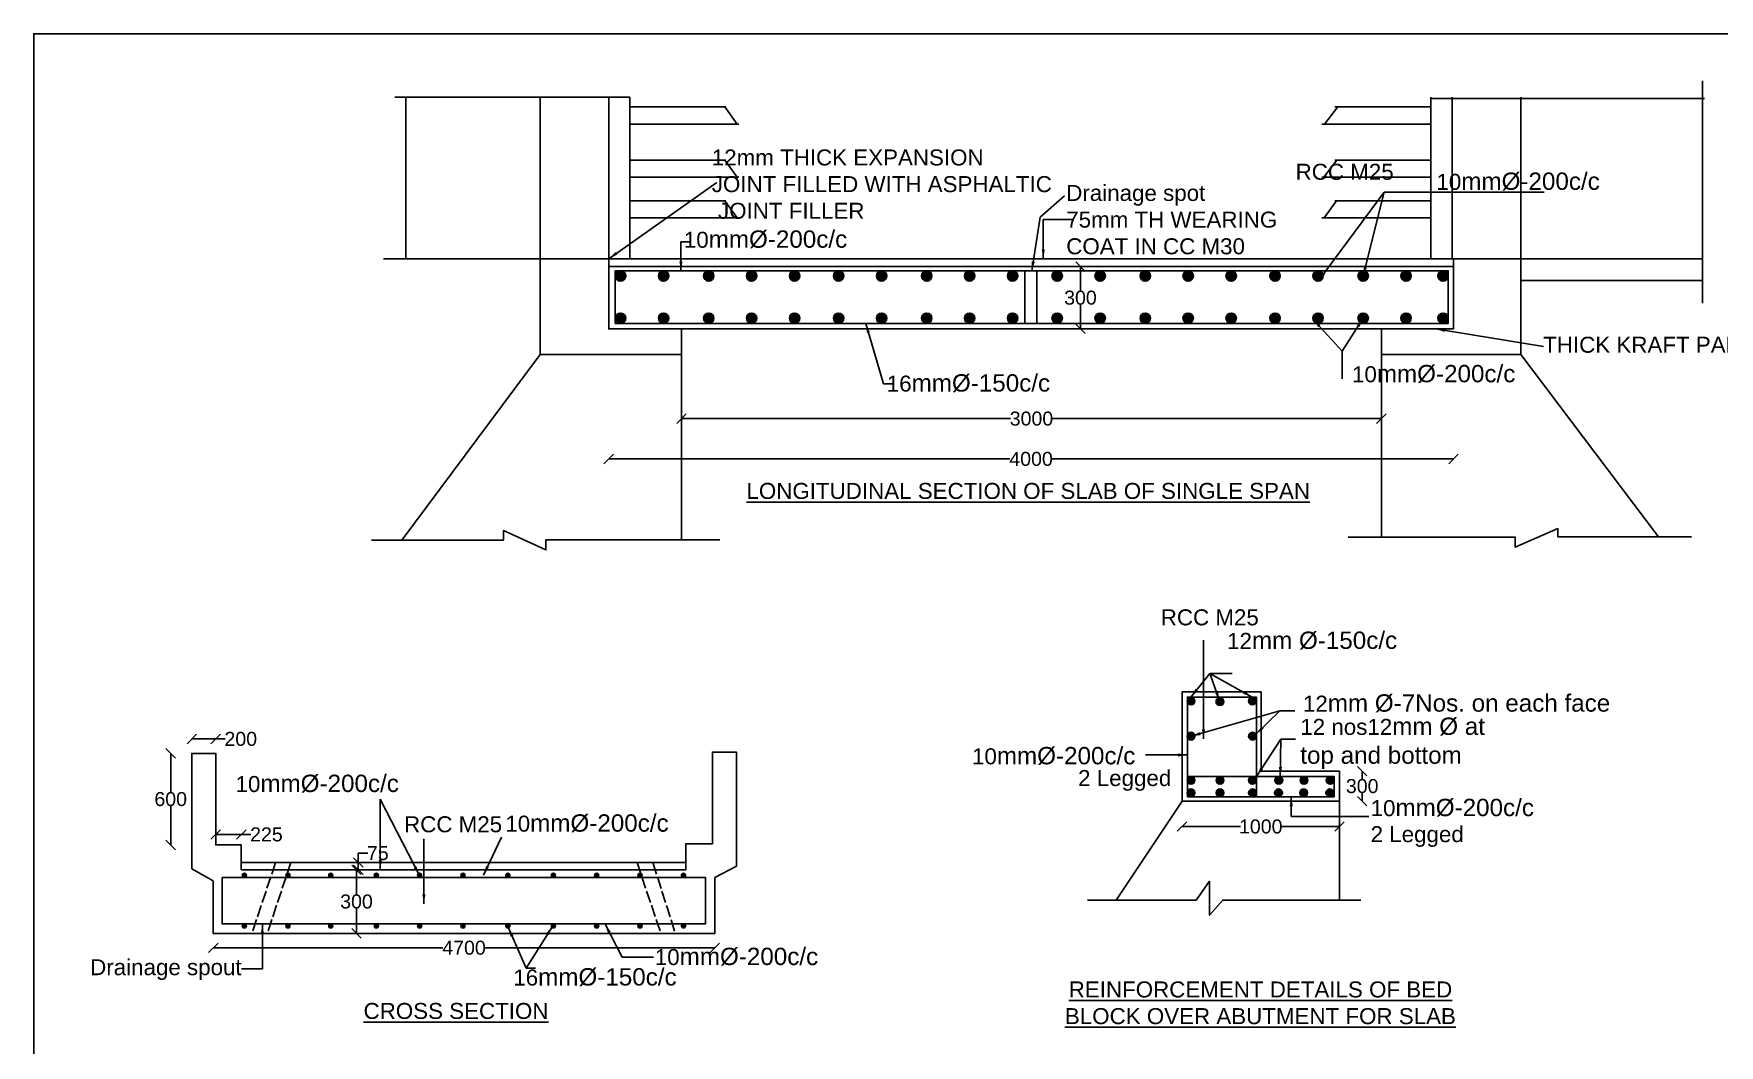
# Model space of a CAD drawing. Header units: millimetres. Extents: x 5124 to 6568637, y 2311 to 91879094.
# Drawn here: x 3844488 to 3861352, y 45944101 to 45954216 of the extents above; entities that cross this region are included whole.
import ezdxf

# ---------------------------------------------------------------- set-up
doc = ezdxf.new("R2010")
doc.units = ezdxf.units.MM
doc.header["$MEASUREMENT"] = 0
doc.linetypes.add('ACAD_ISO02W100', pattern=[15, 12, -3])
for name, color, linetype in [('DIMENSION', 7, 'Continuous'), ('DRAWING', 7, 'Continuous'), ('TEXT', 7, 'Continuous')]:
    doc.layers.add(name, color=color, linetype=linetype)
doc.styles.get("Standard").update_dxf_attribs({"font": 'arial.ttf', "height": 140})
doc.dimstyles.get("Standard").update_dxf_attribs({"dimtxt": 200, "dimasz": 110, "dimexe": 0.18, "dimexo": 0.0625, "dimgap": 0.09, "dimtad": 0, "dimtih": 1, "dimtoh": 1, "dimdec": 0, "dimzin": 0, "dimdsep": 46, "dimtxsty": 'Standard', "dimblk": 'OBLIQUE', "dimcen": 0.09, "dimse1": 1, "dimse2": 1, "dimadec": 0, "dimazin": 0, "dimtfac": 1, "dimtdec": 0, "dimtofl": 0, "dimtmove": 0, "dimatfit": 3, "dimfxl": 1, "dimtolj": 1, "dimtzin": 0, "dimarcsym": 0})

# ---------------------------------------------------------------- blocks, each defined once
blk = doc.blocks.new('_Oblique')
at = {"color": 0, "linetype": 'ByBlock', "lineweight": -2}
blk.add_line((-0.5, -0.5), (0.5, 0.5), dxfattribs=at)
blk = doc.blocks.new('*D99')
at = {"layer": 'Defpoints', "color": 0, "linetype": 'Continuous', "transparency": 16777216}
for p in [(3854960, 45951887), (3854960, 45951887), (3854960, 45951265)]:
    blk.add_point(p, dxfattribs=at)
at = {"layer": 'DIMENSION', "color": 0, "linetype": 'Continuous', "lineweight": -2, "transparency": 16777216}
for p, q in [((3854960, 45951887), (3854960, 45951648)), ((3854960, 45951265), (3854960, 45951505))]:
    blk.add_line(p, q, dxfattribs=at)
at = {"layer": 'DIMENSION', "color": 0, "linetype": 'Continuous', "lineweight": -2, "transparency": 16777216, "xscale": 95, "yscale": 95, "zscale": 95}
for p, rotation in [((3854960, 45951887), 90), ((3854960, 45951265), 270)]:
    blk.add_blockref('_Oblique', p, dxfattribs=dict(at, rotation=rotation))
at = {"layer": 'DIMENSION', "color": 0, "linetype": 'Continuous', "transparency": 16777216, "insert": (3854960, 45951576), "char_height": 140, "attachment_point": 5}
blk.add_mtext('\\A1;300', dxfattribs=at)
blk = doc.blocks.new('*D100')
at = {"layer": 'Defpoints', "color": 0, "linetype": 'Continuous', "transparency": 16777216}
for p in [(3850968, 45950367), (3857971, 45950367), (3857971, 45950367)]:
    blk.add_point(p, dxfattribs=at)
at = {"layer": 'DIMENSION', "color": 0, "linetype": 'Continuous', "lineweight": -2, "transparency": 16777216}
for p, q in [((3850968, 45950367), (3854261, 45950367)), ((3857971, 45950367), (3854679, 45950367))]:
    blk.add_line(p, q, dxfattribs=at)
at = {"layer": 'DIMENSION', "color": 0, "linetype": 'Continuous', "lineweight": -2, "transparency": 16777216, "xscale": 95, "yscale": 95, "zscale": 95, "rotation": 180}
blk.add_blockref('_Oblique', (3850968, 45950367), dxfattribs=at)
at = {"layer": 'DIMENSION', "color": 0, "linetype": 'Continuous', "lineweight": -2, "transparency": 16777216, "xscale": 95, "yscale": 95, "zscale": 95}
blk.add_blockref('_Oblique', (3857971, 45950367), dxfattribs=at)
at = {"layer": 'DIMENSION', "color": 0, "linetype": 'Continuous', "transparency": 16777216, "insert": (3854470, 45950367), "char_height": 140, "attachment_point": 5}
blk.add_mtext('\\A1;3000', dxfattribs=at)
blk = doc.blocks.new('*D101')
at = {"layer": 'Defpoints', "color": 0, "linetype": 'Continuous', "transparency": 16777216}
for p in [(3850240, 45951265), (3858692, 45951265), (3858692, 45949964)]:
    blk.add_point(p, dxfattribs=at)
at = {"layer": 'DIMENSION', "color": 0, "linetype": 'Continuous', "lineweight": -2, "transparency": 16777216}
for p, q in [((3850240, 45949964), (3854254, 45949964)), ((3858692, 45949964), (3854678, 45949964))]:
    blk.add_line(p, q, dxfattribs=at)
at = {"layer": 'DIMENSION', "color": 0, "linetype": 'Continuous', "lineweight": -2, "transparency": 16777216, "xscale": 95, "yscale": 95, "zscale": 95, "rotation": 180}
blk.add_blockref('_Oblique', (3850240, 45949964), dxfattribs=at)
at = {"layer": 'DIMENSION', "color": 0, "linetype": 'Continuous', "lineweight": -2, "transparency": 16777216, "xscale": 95, "yscale": 95, "zscale": 95}
blk.add_blockref('_Oblique', (3858692, 45949964), dxfattribs=at)
at = {"layer": 'DIMENSION', "color": 0, "linetype": 'Continuous', "transparency": 16777216, "insert": (3854466, 45949964), "char_height": 140, "attachment_point": 5}
blk.add_mtext('\\A1;4000', dxfattribs=at)
blk = doc.blocks.new('*D102')
at = {"layer": 'Defpoints', "color": 0, "linetype": 'Continuous', "transparency": 16777216}
for p in [(3857552, 45946842), (3857779, 45946842), (3857552, 45946542)]:
    blk.add_point(p, dxfattribs=at)
at = {"layer": 'DIMENSION', "color": 0, "linetype": 'Continuous', "lineweight": -2, "transparency": 16777216}
for p, q in [((3857779, 45946842), (3857779, 45946763)), ((3857779, 45946542), (3857779, 45946620))]:
    blk.add_line(p, q, dxfattribs=at)
at = {"layer": 'DIMENSION', "color": 0, "linetype": 'Continuous', "lineweight": -2, "transparency": 16777216, "xscale": 95, "yscale": 95, "zscale": 95}
for p, rotation in [((3857779, 45946842), 90), ((3857779, 45946542), 270)]:
    blk.add_blockref('_Oblique', p, dxfattribs=dict(at, rotation=rotation))
at = {"layer": 'DIMENSION', "color": 0, "linetype": 'Continuous', "transparency": 16777216, "insert": (3857779, 45946692), "char_height": 140, "attachment_point": 5}
blk.add_mtext('\\A1;300', dxfattribs=at)
blk = doc.blocks.new('*D103')
at = {"layer": 'Defpoints', "color": 0, "linetype": 'Continuous', "transparency": 16777216}
for p in [(3855976, 45946542), (3857552, 45946542), (3857552, 45946288)]:
    blk.add_point(p, dxfattribs=at)
at = {"layer": 'DIMENSION', "color": 0, "linetype": 'Continuous', "lineweight": -2, "transparency": 16777216}
for p, q in [((3855976, 45946288), (3856562, 45946288)), ((3857552, 45946288), (3856967, 45946288))]:
    blk.add_line(p, q, dxfattribs=at)
at = {"layer": 'DIMENSION', "color": 0, "linetype": 'Continuous', "lineweight": -2, "transparency": 16777216, "xscale": 95, "yscale": 95, "zscale": 95, "rotation": 180}
blk.add_blockref('_Oblique', (3855976, 45946288), dxfattribs=at)
at = {"layer": 'DIMENSION', "color": 0, "linetype": 'Continuous', "lineweight": -2, "transparency": 16777216, "xscale": 95, "yscale": 95, "zscale": 95}
blk.add_blockref('_Oblique', (3857552, 45946288), dxfattribs=at)
at = {"layer": 'DIMENSION', "color": 0, "linetype": 'Continuous', "transparency": 16777216, "insert": (3856764, 45946288), "char_height": 140, "attachment_point": 5}
blk.add_mtext('\\A1;1000', dxfattribs=at)
blk = doc.blocks.new('*D104')
at = {"layer": 'Defpoints', "color": 0, "linetype": 'Continuous', "transparency": 16777216}
for p in [(3846308, 45947164), (3846070, 45947020), (3846308, 45947020)]:
    blk.add_point(p, dxfattribs=at)
at = {"layer": 'DIMENSION', "color": 0, "linetype": 'Continuous', "lineweight": -2, "transparency": 16777216}
for p, q in [((3846070, 45947164), (3846308, 45947164)), ((3846308, 45947164), (3846403, 45947164))]:
    blk.add_line(p, q, dxfattribs=at)
at = {"layer": 'DIMENSION', "color": 0, "linetype": 'Continuous', "lineweight": -2, "transparency": 16777216, "xscale": 95, "yscale": 95, "zscale": 95, "rotation": 180}
blk.add_blockref('_Oblique', (3846070, 45947164), dxfattribs=at)
at = {"layer": 'DIMENSION', "color": 0, "linetype": 'Continuous', "lineweight": -2, "transparency": 16777216, "xscale": 95, "yscale": 95, "zscale": 95}
blk.add_blockref('_Oblique', (3846308, 45947164), dxfattribs=at)
at = {"layer": 'DIMENSION', "color": 0, "linetype": 'Continuous', "transparency": 16777216, "insert": (3846559, 45947164), "char_height": 140, "attachment_point": 5}
blk.add_mtext('\\A1;200', dxfattribs=at)
blk = doc.blocks.new('*D105')
at = {"layer": 'Defpoints', "color": 0, "linetype": 'Continuous', "transparency": 16777216}
for p in [(3846070, 45947020), (3845858, 45946104), (3846308, 45946104)]:
    blk.add_point(p, dxfattribs=at)
at = {"layer": 'DIMENSION', "color": 0, "linetype": 'Continuous', "lineweight": -2, "transparency": 16777216}
for p, q in [((3845858, 45947020), (3845858, 45946633)), ((3845858, 45946104), (3845858, 45946490))]:
    blk.add_line(p, q, dxfattribs=at)
at = {"layer": 'DIMENSION', "color": 0, "linetype": 'Continuous', "lineweight": -2, "transparency": 16777216, "xscale": 95, "yscale": 95, "zscale": 95}
for p, rotation in [((3845858, 45947020), 90), ((3845858, 45946104), 270)]:
    blk.add_blockref('_Oblique', p, dxfattribs=dict(at, rotation=rotation))
at = {"layer": 'DIMENSION', "color": 0, "linetype": 'Continuous', "transparency": 16777216, "insert": (3845858, 45946562), "char_height": 140, "attachment_point": 5}
blk.add_mtext('\\A1;600', dxfattribs=at)
blk = doc.blocks.new('*D106')
at = {"layer": 'Defpoints', "color": 0, "linetype": 'Continuous', "transparency": 16777216}
for p in [(3846564.5, 45946209), (3846308, 45946104), (3846564.5, 45946104)]:
    blk.add_point(p, dxfattribs=at)
at = {"layer": 'DIMENSION', "color": 0, "linetype": 'Continuous', "lineweight": -2, "transparency": 16777216}
for p, q in [((3846308, 45946209), (3846564.5, 45946209)), ((3846564.5, 45946209), (3846659.5, 45946209))]:
    blk.add_line(p, q, dxfattribs=at)
at = {"layer": 'DIMENSION', "color": 0, "linetype": 'Continuous', "lineweight": -2, "transparency": 16777216, "xscale": 95, "yscale": 95, "zscale": 95, "rotation": 180}
blk.add_blockref('_Oblique', (3846308, 45946209), dxfattribs=at)
at = {"layer": 'DIMENSION', "color": 0, "linetype": 'Continuous', "lineweight": -2, "transparency": 16777216, "xscale": 95, "yscale": 95, "zscale": 95}
blk.add_blockref('_Oblique', (3846564.5, 45946209), dxfattribs=at)
at = {"layer": 'DIMENSION', "color": 0, "linetype": 'Continuous', "transparency": 16777216, "insert": (3846815.9679, 45946209), "char_height": 140, "attachment_point": 5}
blk.add_mtext('\\A1;225', dxfattribs=at)
blk = doc.blocks.new('*D107')
at = {"layer": 'Defpoints', "color": 0, "linetype": 'Continuous', "transparency": 16777216}
for p in [(3847735, 45945928), (3847735, 45945928), (3847735, 45945856)]:
    blk.add_point(p, dxfattribs=at)
at = {"layer": 'DIMENSION', "color": 0, "linetype": 'Continuous', "lineweight": -2, "transparency": 16777216}
for p, q in [((3847735, 45945928), (3847735, 45946022)), ((3847735, 45946022), (3847830, 45946022)), ((3847735, 45945856), (3847735, 45945928))]:
    blk.add_line(p, q, dxfattribs=at)
at = {"layer": 'DIMENSION', "color": 0, "linetype": 'Continuous', "lineweight": -2, "transparency": 16777216, "xscale": 95, "yscale": 95, "zscale": 95}
for p, rotation in [((3847735, 45945928), 90), ((3847735, 45945856), 270)]:
    blk.add_blockref('_Oblique', p, dxfattribs=dict(at, rotation=rotation))
at = {"layer": 'DIMENSION', "color": 0, "linetype": 'Continuous', "transparency": 16777216, "insert": (3847930, 45946022), "char_height": 140, "attachment_point": 5}
blk.add_mtext('\\A1;75', dxfattribs=at)
blk = doc.blocks.new('*D108')
at = {"layer": 'Defpoints', "color": 0, "linetype": 'Continuous', "transparency": 16777216}
for p in [(3847603, 45945856), (3847603, 45945220), (3847717, 45945220)]:
    blk.add_point(p, dxfattribs=at)
at = {"layer": 'DIMENSION', "color": 0, "linetype": 'Continuous', "lineweight": -2, "transparency": 16777216}
for p, q in [((3847717, 45945856), (3847717, 45945610)), ((3847717, 45945220), (3847717, 45945466))]:
    blk.add_line(p, q, dxfattribs=at)
at = {"layer": 'DIMENSION', "color": 0, "linetype": 'Continuous', "lineweight": -2, "transparency": 16777216, "xscale": 95, "yscale": 95, "zscale": 95}
for p, rotation in [((3847717, 45945856), 90), ((3847717, 45945220), 270)]:
    blk.add_blockref('_Oblique', p, dxfattribs=dict(at, rotation=rotation))
at = {"layer": 'DIMENSION', "color": 0, "linetype": 'Continuous', "transparency": 16777216, "insert": (3847717, 45945538), "char_height": 140, "attachment_point": 5}
blk.add_mtext('\\A1;300', dxfattribs=at)
blk = doc.blocks.new('*D109')
at = {"layer": 'Defpoints', "color": 0, "linetype": 'Continuous', "transparency": 16777216}
for p in [(3846284, 45945220), (3851302, 45945220), (3851302, 45945076)]:
    blk.add_point(p, dxfattribs=at)
at = {"layer": 'DIMENSION', "color": 0, "linetype": 'Continuous', "lineweight": -2, "transparency": 16777216}
for p, q in [((3846284, 45945076), (3848582, 45945076)), ((3851302, 45945076), (3849005, 45945076))]:
    blk.add_line(p, q, dxfattribs=at)
at = {"layer": 'DIMENSION', "color": 0, "linetype": 'Continuous', "lineweight": -2, "transparency": 16777216, "xscale": 95, "yscale": 95, "zscale": 95, "rotation": 180}
blk.add_blockref('_Oblique', (3846284, 45945076), dxfattribs=at)
at = {"layer": 'DIMENSION', "color": 0, "linetype": 'Continuous', "lineweight": -2, "transparency": 16777216, "xscale": 95, "yscale": 95, "zscale": 95}
blk.add_blockref('_Oblique', (3851302, 45945076), dxfattribs=at)
at = {"layer": 'DIMENSION', "color": 0, "linetype": 'Continuous', "transparency": 16777216, "insert": (3848793, 45945076), "char_height": 140, "attachment_point": 5}
blk.add_mtext('\\A1;4700', dxfattribs=at)

msp = doc.modelspace()

# ---------------------------------------------------------------- hatches: boundary and pattern name
at = {"layer": 'DRAWING', "linetype": 'Continuous'}
for points in [[(3850411.1, 45951793.8, 0.3860065), (3850364.2, 45951845.5), (3850354.1, 45951845.5, 0.3860065), (3850307.2, 45951793.8, 1)], [(3850841.4, 45951793.8, 0.3860065), (3850794.5, 45951845.5), (3850784.4, 45951845.5, 0.3860065), (3850737.5, 45951793.8, 1)], [(3851292.5, 45951793.8, 0.3860065), (3851245.6, 45951845.5), (3851235.5, 45951845.5, 0.3860065), (3851188.6, 45951793.8, 1)], [(3851721.7, 45951793.8, 0.3860065), (3851674.8, 45951845.5), (3851664.7, 45951845.5, 0.3860065), (3851617.7, 45951793.8, 1)], [(3852152.1, 45951793.8, 0.3860065), (3852105.2, 45951845.5), (3852095.1, 45951845.5, 0.3860065), (3852048.2, 45951793.8, 1)], [(3852592.3, 45951793.8, 0.3860065), (3852545.3, 45951845.5), (3852535.3, 45951845.5, 0.3860065), (3852488.3, 45951793.8, 1)], [(3853022.6, 45951793.8, 0.3860065), (3852975.6, 45951845.5), (3852965.5, 45951845.5, 0.3860065), (3852918.6, 45951793.8, 1)], [(3853473.7, 45951793.8, 0.3860065), (3853426.7, 45951845.5), (3853416.6, 45951845.5, 0.3860065), (3853369.7, 45951793.8, 1)], [(3853902.8, 45951793.8, 0.3860065), (3853855.9, 45951845.5), (3853845.8, 45951845.5, 0.3860065), (3853798.9, 45951793.8, 1)], [(3854333.3, 45951793.8, 0.3860065), (3854286.3, 45951845.5), (3854276.2, 45951845.5, 0.3860065), (3854229.3, 45951793.8, 1)], [(3854779.2, 45951793.8, 0.3860065), (3854732.2, 45951845.5), (3854722.1, 45951845.5, 0.3860065), (3854675.2, 45951793.8, 1)], [(3855209.5, 45951793.8, 0.3860065), (3855162.5, 45951845.5), (3855152.4, 45951845.5, 0.3860065), (3855105.5, 45951793.8, 1)], [(3855660.6, 45951793.8, 0.3860065), (3855613.6, 45951845.5), (3855603.5, 45951845.5, 0.3860065), (3855556.6, 45951793.8, 1)], [(3856089.7, 45951793.8, 0.3860065), (3856042.8, 45951845.5), (3856032.7, 45951845.5, 0.3860065), (3855985.8, 45951793.8, 1)], [(3856520.2, 45951793.8, 0.3860065), (3856473.2, 45951845.5), (3856463.1, 45951845.5, 0.3860065), (3856416.2, 45951793.8, 1)], [(3856959.3, 45951793.8, 0.3860065), (3856912.3, 45951845.5), (3856902.2, 45951845.5, 0.3860065), (3856855.3, 45951793.8, 1)], [(3857389.6, 45951793.8, 0.3860065), (3857342.6, 45951845.5), (3857332.5, 45951845.5, 0.3860065), (3857285.6, 45951793.8, 1)], [(3857840.7, 45951793.8, 0.3860065), (3857793.7, 45951845.5), (3857783.6, 45951845.5, 0.3860065), (3857736.7, 45951793.8, 1)], [(3858269.8, 45951793.8, 0.3860065), (3858222.9, 45951845.5), (3858212.8, 45951845.5, 0.3860065), (3858165.9, 45951793.8, 1)], [(3858640.2, 45951793.8, 0.3860065), (3858593.3, 45951845.5), (3858583.2, 45951845.5, 0.3860065), (3858536.2, 45951793.8, 1)], [(3850411.1, 45951370.8, 0.3860065), (3850364.2, 45951422.5), (3850354.1, 45951422.5, 0.3860065), (3850307.2, 45951370.8, 1)], [(3850841.4, 45951370.8, 0.3860065), (3850794.5, 45951422.5), (3850784.4, 45951422.5, 0.3860065), (3850737.5, 45951370.8, 1)], [(3851292.5, 45951370.8, 0.3860065), (3851245.6, 45951422.5), (3851235.5, 45951422.5, 0.3860065), (3851188.6, 45951370.8, 1)], [(3851721.7, 45951370.8, 0.3860065), (3851674.8, 45951422.5), (3851664.7, 45951422.5, 0.3860065), (3851617.7, 45951370.8, 1)], [(3852152.1, 45951370.8, 0.3860065), (3852105.2, 45951422.5), (3852095.1, 45951422.5, 0.3860065), (3852048.2, 45951370.8, 1)], [(3852592.3, 45951370.8, 0.3860065), (3852545.3, 45951422.5), (3852535.3, 45951422.5, 0.3860065), (3852488.3, 45951370.8, 1)], [(3853022.6, 45951370.8, 0.3860065), (3852975.6, 45951422.5), (3852965.5, 45951422.5, 0.3860065), (3852918.6, 45951370.8, 1)], [(3853473.7, 45951370.8, 0.3860065), (3853426.7, 45951422.5), (3853416.6, 45951422.5, 0.3860065), (3853369.7, 45951370.8, 1)], [(3853902.8, 45951370.8, 0.3860065), (3853855.9, 45951422.5), (3853845.8, 45951422.5, 0.3860065), (3853798.9, 45951370.8, 1)], [(3854333.3, 45951370.8, 0.3860065), (3854286.3, 45951422.5), (3854276.2, 45951422.5, 0.3860065), (3854229.3, 45951370.8, 1)], [(3854779.2, 45951370.8, 0.3860065), (3854732.2, 45951422.5), (3854722.1, 45951422.5, 0.3860065), (3854675.2, 45951370.8, 1)], [(3855209.5, 45951370.8, 0.3860065), (3855162.5, 45951422.5), (3855152.4, 45951422.5, 0.3860065), (3855105.5, 45951370.8, 1)], [(3855660.6, 45951370.8, 0.3860065), (3855613.6, 45951422.5), (3855603.5, 45951422.5, 0.3860065), (3855556.6, 45951370.8, 1)], [(3856089.7, 45951370.8, 0.3860065), (3856042.8, 45951422.5), (3856032.7, 45951422.5, 0.3860065), (3855985.8, 45951370.8, 1)], [(3856520.2, 45951370.8, 0.3860065), (3856473.2, 45951422.5), (3856463.1, 45951422.5, 0.3860065), (3856416.2, 45951370.8, 1)], [(3856959.3, 45951370.8, 0.3860065), (3856912.3, 45951422.5), (3856902.2, 45951422.5, 0.3860065), (3856855.3, 45951370.8, 1)], [(3857389.6, 45951370.8, 0.3860065), (3857342.6, 45951422.5), (3857332.5, 45951422.5, 0.3860065), (3857285.6, 45951370.8, 1)], [(3857840.7, 45951370.8, 0.3860065), (3857793.7, 45951422.5), (3857783.6, 45951422.5, 0.3860065), (3857736.7, 45951370.8, 1)], [(3858269.8, 45951370.8, 0.3860065), (3858222.9, 45951422.5), (3858212.8, 45951422.5, 0.3860065), (3858165.9, 45951370.8, 1)], [(3858640.2, 45951370.8, 0.3860065), (3858593.3, 45951422.5), (3858583.2, 45951422.5, 0.3860065), (3858536.2, 45951370.8, 1)]]:
    msp.add_hatch(color=256, dxfattribs=at).paths.add_polyline_path(points)
h = msp.add_hatch(color=256, dxfattribs=at)
h.dxf.hatch_style = 1
h.paths.add_polyline_path([(3856068.5, 45947582.5), (3856064.5, 45947582.5, 0.2973486), (3856030, 45947557.4), (3856030, 45947529.6, 0.8329821), (3856105.6, 45947543.5, 0.3992849)])
h = msp.add_hatch(color=256, dxfattribs=at)
h.dxf.hatch_style = 1
h.paths.add_polyline_path([(3856357.5, 45947576.5), (3856353.5, 45947576.5, 0.2973486), (3856319, 45947551.4), (3856319, 45947523.6, 0.8329821), (3856394.6, 45947537.5, 0.3992849)])
h = msp.add_hatch(color=256, dxfattribs=at)
h.dxf.hatch_style = 1
h.paths.add_polyline_path([(3856683, 45947582.5), (3856679, 45947582.5, 0.2973486), (3856644.5, 45947557.4), (3856644.5, 45947529.6, 0.8329821), (3856720.1, 45947543.5, 0.3992849)])
h = msp.add_hatch(color=256, dxfattribs=at)
h.dxf.hatch_style = 1
h.paths.add_polyline_path([(3856068.5, 45947230.5), (3856064.5, 45947230.5, 0.2973486), (3856030, 45947205.4), (3856030, 45947177.6, 0.8329821), (3856105.6, 45947191.5, 0.3992849)])
h = msp.add_hatch(color=256, dxfattribs=at)
h.dxf.hatch_style = 1
h.paths.add_polyline_path([(3856683, 45947230.5), (3856679, 45947230.5, 0.2973486), (3856644.5, 45947205.4), (3856644.5, 45947177.6, 0.8329821), (3856720.1, 45947191.5, 0.3992849)])
h = msp.add_hatch(color=256, dxfattribs=at)
h.dxf.hatch_style = 1
h.paths.add_polyline_path([(3856068.5, 45946790), (3856064.5, 45946790, 0.2973486), (3856030, 45946764.9), (3856030, 45946737.1, 0.8329821), (3856105.6, 45946751, 0.3992849)])
h = msp.add_hatch(color=256, dxfattribs=at)
h.dxf.hatch_style = 1
h.paths.add_polyline_path([(3856358.5, 45946790), (3856354.5, 45946790, 0.2973486), (3856320, 45946764.9), (3856320, 45946737.1, 0.8329821), (3856395.6, 45946751, 0.3992849)])
h = msp.add_hatch(color=256, dxfattribs=at)
h.dxf.hatch_style = 1
h.paths.add_polyline_path([(3856683, 45946790), (3856679, 45946790, 0.2973486), (3856644.5, 45946764.9), (3856644.5, 45946737.1, 0.8329821), (3856720.1, 45946751, 0.3992849)])
h = msp.add_hatch(color=256, dxfattribs=at)
h.dxf.hatch_style = 1
h.paths.add_polyline_path([(3856947, 45946790), (3856943, 45946790, 0.2973486), (3856908.5, 45946764.9), (3856908.5, 45946737.1, 0.8329821), (3856984.1, 45946751, 0.3992849)])
h = msp.add_hatch(color=256, dxfattribs=at)
h.dxf.hatch_style = 1
h.paths.add_polyline_path([(3857199, 45946790), (3857195, 45946790, 0.2973486), (3857160.5, 45946764.9), (3857160.5, 45946737.1, 0.8329821), (3857236.1, 45946751, 0.3992849)])
h = msp.add_hatch(color=256, dxfattribs=at)
h.dxf.hatch_style = 1
h.paths.add_polyline_path([(3857461, 45946790), (3857457, 45946790, 0.2973486), (3857422.5, 45946764.9), (3857422.5, 45946737.1, 0.8329821), (3857498.1, 45946751, 0.3992849)])
h = msp.add_hatch(color=256, dxfattribs=at)
h.dxf.hatch_style = 1
h.paths.add_polyline_path([(3856068.5, 45946664.1), (3856064.5, 45946664.1, 0.2973486), (3856030, 45946638.9), (3856030, 45946611.2, 0.8329821), (3856105.6, 45946625.1, 0.3992849)])
h = msp.add_hatch(color=256, dxfattribs=at)
h.dxf.hatch_style = 1
h.paths.add_polyline_path([(3856358.5, 45946664.1), (3856354.5, 45946664.1, 0.2973486), (3856320, 45946638.9), (3856320, 45946611.2, 0.8329821), (3856395.6, 45946625.1, 0.3992849)])
h = msp.add_hatch(color=256, dxfattribs=at)
h.dxf.hatch_style = 1
h.paths.add_polyline_path([(3856683, 45946664.1), (3856679, 45946664.1, 0.2973486), (3856644.5, 45946638.9), (3856644.5, 45946611.2, 0.8329821), (3856720.1, 45946625.1, 0.3992849)])
h = msp.add_hatch(color=256, dxfattribs=at)
h.dxf.hatch_style = 1
h.paths.add_polyline_path([(3856943, 45946664.1), (3856939, 45946664.1, 0.2973486), (3856904.5, 45946638.9), (3856904.5, 45946611.2, 0.8329821), (3856980.1, 45946625.1, 0.3992849)])
h = msp.add_hatch(color=256, dxfattribs=at)
h.dxf.hatch_style = 1
h.paths.add_polyline_path([(3857195, 45946664.1), (3857191, 45946664.1, 0.2973486), (3857156.5, 45946638.9), (3857156.5, 45946611.2, 0.8329821), (3857232.1, 45946625.1, 0.3992849)])
h = msp.add_hatch(color=256, dxfattribs=at)
h.dxf.hatch_style = 1
h.paths.add_polyline_path([(3857457, 45946664.1), (3857453, 45946664.1, 0.2973486), (3857418.5, 45946638.9), (3857418.5, 45946611.2, 0.8329821), (3857494.1, 45946625.1, 0.3992849)])
h = msp.add_hatch(color=256, dxfattribs=at)
h.dxf.hatch_style = 1
h.paths.add_polyline_path([(3846574.5, 45945800, 0.4000084), (3846594, 45945779.5), (3846596, 45945779.5, 0.4000084), (3846615.5, 45945800, 1)])
h = msp.add_hatch(color=256, dxfattribs=at)
h.dxf.hatch_style = 1
h.paths.add_polyline_path([(3847010.5, 45945800, 0.4000084), (3847030, 45945779.5), (3847032, 45945779.5, 0.4000084), (3847051.5, 45945800, 1)])
h = msp.add_hatch(color=256, dxfattribs=at)
h.dxf.hatch_style = 1
h.paths.add_polyline_path([(3847439, 45945800, 0.4000084), (3847458.5, 45945779.5), (3847460.5, 45945779.5, 0.4000084), (3847480, 45945800, 1)])
h = msp.add_hatch(color=256, dxfattribs=at)
h.dxf.hatch_style = 1
h.paths.add_polyline_path([(3847895, 45945800, 0.4000084), (3847914.5, 45945779.5), (3847916.5, 45945779.5, 0.4000084), (3847936, 45945800, 1)])
h = msp.add_hatch(color=256, dxfattribs=at)
h.dxf.hatch_style = 1
h.paths.add_polyline_path([(3848328, 45945800, 0.4000084), (3848347.5, 45945779.5), (3848349.5, 45945779.5, 0.4000084), (3848369, 45945800, 1)])
h = msp.add_hatch(color=256, dxfattribs=at)
h.dxf.hatch_style = 1
h.paths.add_polyline_path([(3848761.5, 45945800, 0.4000084), (3848781, 45945779.5), (3848783, 45945779.5, 0.4000084), (3848802.5, 45945800, 1)])
h = msp.add_hatch(color=256, dxfattribs=at)
h.dxf.hatch_style = 1
h.paths.add_polyline_path([(3849210.5, 45945800, 0.4000084), (3849230, 45945779.5), (3849232, 45945779.5, 0.4000084), (3849251.5, 45945800, 1)])
h = msp.add_hatch(color=256, dxfattribs=at)
h.dxf.hatch_style = 1
h.paths.add_polyline_path([(3849666.5, 45945800, 0.4000084), (3849686, 45945779.5), (3849688, 45945779.5, 0.4000084), (3849707.5, 45945800, 1)])
h = msp.add_hatch(color=256, dxfattribs=at)
h.dxf.hatch_style = 1
h.paths.add_polyline_path([(3850099.5, 45945800, 0.4000084), (3850119, 45945779.5), (3850121, 45945779.5, 0.4000084), (3850140.5, 45945800, 1)])
h = msp.add_hatch(color=256, dxfattribs=at)
h.dxf.hatch_style = 1
h.paths.add_polyline_path([(3850533, 45945800, 0.4000084), (3850552.5, 45945779.5), (3850554.5, 45945779.5, 0.4000084), (3850574, 45945800, 1)])
h = msp.add_hatch(color=256, dxfattribs=at)
h.dxf.hatch_style = 1
h.paths.add_polyline_path([(3850968.5, 45945800, 0.4000084), (3850988, 45945779.5), (3850990, 45945779.5, 0.4000084), (3851009.5, 45945800, 1)])
h = msp.add_hatch(color=256, dxfattribs=at)
h.dxf.hatch_style = 1
h.paths.add_polyline_path([(3846574.5, 45945294.5, 0.4000084), (3846594, 45945274), (3846596, 45945274, 0.4000084), (3846615.5, 45945294.5, 1)])
h = msp.add_hatch(color=256, dxfattribs=at)
h.dxf.hatch_style = 1
h.paths.add_polyline_path([(3847010.5, 45945294.5, 0.4000084), (3847030, 45945274), (3847032, 45945274, 0.4000084), (3847051.5, 45945294.5, 1)])
h = msp.add_hatch(color=256, dxfattribs=at)
h.dxf.hatch_style = 1
h.paths.add_polyline_path([(3847439, 45945294.5, 0.4000084), (3847458.5, 45945274), (3847460.5, 45945274, 0.4000084), (3847480, 45945294.5, 1)])
h = msp.add_hatch(color=256, dxfattribs=at)
h.dxf.hatch_style = 1
h.paths.add_polyline_path([(3847895, 45945294.5, 0.4000084), (3847914.5, 45945274), (3847916.5, 45945274, 0.4000084), (3847936, 45945294.5, 1)])
h = msp.add_hatch(color=256, dxfattribs=at)
h.dxf.hatch_style = 1
h.paths.add_polyline_path([(3848328, 45945294.5, 0.4000084), (3848347.5, 45945274), (3848349.5, 45945274, 0.4000084), (3848369, 45945294.5, 1)])
h = msp.add_hatch(color=256, dxfattribs=at)
h.dxf.hatch_style = 1
h.paths.add_polyline_path([(3848761.5, 45945294.5, 0.4000084), (3848781, 45945274), (3848783, 45945274, 0.4000084), (3848802.5, 45945294.5, 1)])
h = msp.add_hatch(color=256, dxfattribs=at)
h.dxf.hatch_style = 1
h.paths.add_polyline_path([(3849210.5, 45945294.5, 0.4000084), (3849230, 45945274), (3849232, 45945274, 0.4000084), (3849251.5, 45945294.5, 1)])
h = msp.add_hatch(color=256, dxfattribs=at)
h.dxf.hatch_style = 1
h.paths.add_polyline_path([(3849666.5, 45945294.5, 0.4000084), (3849686, 45945274), (3849688, 45945274, 0.4000084), (3849707.5, 45945294.5, 1)])
h = msp.add_hatch(color=256, dxfattribs=at)
h.dxf.hatch_style = 1
h.paths.add_polyline_path([(3850099.5, 45945294.5, 0.4000084), (3850119, 45945274), (3850121, 45945274, 0.4000084), (3850140.5, 45945294.5, 1)])
h = msp.add_hatch(color=256, dxfattribs=at)
h.dxf.hatch_style = 1
h.paths.add_polyline_path([(3850533, 45945294.5, 0.4000084), (3850552.5, 45945274), (3850554.5, 45945274, 0.4000084), (3850574, 45945294.5, 1)])
h = msp.add_hatch(color=256, dxfattribs=at)
h.dxf.hatch_style = 1
h.paths.add_polyline_path([(3850968.5, 45945294.5, 0.4000084), (3850988, 45945274), (3850990, 45945274, 0.4000084), (3851009.5, 45945294.5, 1)])

# ---------------------------------------------------------------- linework, layer by layer
for points in [[(3870007.4, 45954216.1), (3844487.5, 45954216.1), (3844487.5, 45936271.4), (3870007.4, 45936271.4)], [(3850306.6, 45951845.5), (3858640.2, 45951845.5), (3858640.2, 45951318.8), (3850306.6, 45951318.8)], [(3856030, 45946790), (3856721.5, 45946790), (3856721.5, 45947582.5), (3856030, 45947582.5)], [(3856030, 45946586), (3857498.5, 45946586), (3857498.5, 45946790), (3856030, 45946790)], [(3846371.5, 45945779.5), (3851207.5, 45945779.5), (3851207.5, 45945315), (3846371.5, 45945315)]]:
    msp.add_lwpolyline(points, close=True, dxfattribs=at)
for points in [[(3861184.9, 45953745.3), (3861184.9, 45951523)], [(3850452.9, 45953580.5), (3848101.6, 45953580.5)], [(3848211.9, 45951966.3), (3848211.9, 45953580.5)], [(3849554.5, 45951966.3), (3849554.5, 45953580.5)], [(3850240.2, 45951966.3), (3850240.2, 45953580.5)], [(3850452.9, 45951966.3), (3850452.9, 45953580.5)], [(3850452.9, 45953485.3), (3851413.1, 45953485.3)], [(3851400.6, 45953485.3), (3851526.5, 45953313.2)], [(3857533.9, 45953485.3), (3857402.1, 45953313.2)], [(3858467.2, 45953485.3), (3857506.9, 45953485.3)], [(3858467.2, 45951966.3), (3858467.2, 45953580.5)], [(3858467.2, 45953568.2), (3861202.7, 45953568.2)], [(3858679.9, 45951966.3), (3858679.9, 45953580.5)], [(3859365.6, 45951966.3), (3859365.6, 45953580.5)], [(3850452.9, 45953313.2), (3851543.3, 45953313.2)], [(3858467.2, 45953313.2), (3857376.7, 45953313.2)], [(3850452.9, 45952953.3), (3851413.1, 45952953.3)], [(3851400.6, 45952953.3), (3851526.5, 45952781.2)], [(3857525.5, 45952953.3), (3857395.5, 45952781.2)], [(3858467.2, 45952953.3), (3857506.9, 45952953.3)], [(3850452.9, 45952781.2), (3851543.3, 45952781.2)], [(3858467.2, 45952781.2), (3857376.7, 45952781.2)], [(3850452.9, 45952545.7), (3851413.1, 45952545.7)], [(3851400.6, 45952545.7), (3851526.5, 45952373.5)], [(3857523.1, 45952545.7), (3857398.9, 45952373.5)], [(3858467.2, 45952545.7), (3857506.9, 45952545.7)], [(3850452.9, 45952373.5), (3851543.3, 45952373.5)], [(3858467.2, 45952373.5), (3857376.7, 45952373.5)], [(3849554.5, 45951966.3), (3847987.1, 45951966.3)], [(3850968.2, 45950976.8), (3850968.2, 45951264.9), (3850240.2, 45951264.9), (3850240.2, 45951966.3), (3849554.5, 45951966.3), (3849554.5, 45951009.2)], [(3850240.2, 45951966.3), (3859392.1, 45951966.3)], [(3857971.3, 45951264.9), (3858692.2, 45951264.9), (3858692.2, 45951966.3)], [(3859365.6, 45951008.5), (3859365.6, 45951966.3)], [(3859392.1, 45951966.3), (3861184.9, 45951966.3)], [(3850240.2, 45951887.5), (3858692.2, 45951887.5)], [(3859365.6, 45951747.4), (3861187.2, 45951747.4)], [(3850968.2, 45951264.9), (3857971.3, 45951264.9), (3857971.3, 45949184.6)], [(3848171.3, 45949153.3), (3849554.5, 45951009.2), (3850968.2, 45951009.2), (3850968.2, 45949155.8)], [(3857971.3, 45951008.5), (3859365.6, 45951008.5), (3860743.9, 45949184.1)], [(3847867.9, 45949153.3), (3849187.7, 45949153.3), (3849187.7, 45949248.4), (3849611.6, 45949055.1), (3849611.6, 45949155.8), (3851352.5, 45949155.8)], [(3857639.2, 45949181.3), (3859310, 45949181.3), (3859310, 45949080.4), (3859738, 45949267.1), (3859738, 45949184.1), (3861072.8, 45949184.1)], [(3855976.5, 45946542), (3855976.5, 45947635), (3856767.5, 45947635), (3856767.5, 45946841.5), (3857552.5, 45946841.5), (3857552.5, 45946542)], [(3846284, 45945744), (3846284, 45945219.5), (3851302.5, 45945219.5), (3851302.5, 45945779.5), (3851518.5, 45945890.5), (3851518.5, 45947033.5), (3851278, 45947033.5), (3851278, 45946115.5), (3851011.5, 45946115.5), (3851011.5, 45945856.5), (3846564.5, 45945856.5), (3846564.5, 45946104), (3846308, 45946104), (3846308, 45947019.5), (3846069.5, 45947019.5), (3846069.5, 45945866), (3846284, 45945744)], [(3856721.5, 45946790), (3856721.5, 45946586)], [(3857552.5, 45945553), (3857552.5, 45946542), (3855976.5, 45946542), (3855316, 45945553)], [(3846564.5, 45945927.5), (3851011.5, 45945927.5)], [(3855031, 45945553), (3856119, 45945553), (3856252.5, 45945740.5), (3856252.5, 45945402), (3856383.5, 45945553), (3857765, 45945553)]]:
    msp.add_lwpolyline(points, dxfattribs=at)
at = {"layer": 'DRAWING', "linetype": 'ACAD_ISO02W100'}
msp.add_lwpolyline([(3854404.8, 45951845.5), (3854524.6, 45951845.5), (3854524.6, 45951318.8), (3854404.8, 45951318.8)], close=True, dxfattribs=at)
at = {"layer": 'DRAWING', "linetype": 'ACAD_ISO02W100', "ltscale": 10}
for points in [[(3846906, 45945927.5), (3846671.5, 45945219.5)], [(3847060.5, 45945927.5), (3846824, 45945219.5)], [(3850523.5, 45945927.5), (3850762.5, 45945219.5)], [(3850682, 45945927.5), (3850907, 45945219.5)]]:
    msp.add_lwpolyline(points, dxfattribs=at)
at = {"layer": 'DRAWING', "linetype": 'Continuous'}
for centre, radius in [((3850359.2, 45951793.8), 52), ((3850789.5, 45951793.8), 52), ((3851240.6, 45951793.8), 52), ((3851669.7, 45951793.8), 52), ((3852100.2, 45951793.8), 52), ((3852540.3, 45951793.8), 52), ((3852970.6, 45951793.8), 52), ((3853421.7, 45951793.8), 52), ((3853850.8, 45951793.8), 52), ((3854281.3, 45951793.8), 52), ((3854727.2, 45951793.8), 52), ((3855157.5, 45951793.8), 52), ((3855608.6, 45951793.8), 52), ((3856037.7, 45951793.8), 52), ((3856468.2, 45951793.8), 52), ((3856907.3, 45951793.8), 52), ((3857337.6, 45951793.8), 52), ((3857788.7, 45951793.8), 52), ((3858217.8, 45951793.8), 52), ((3858588.2, 45951793.8), 52), ((3850359.2, 45951370.8), 52), ((3850789.5, 45951370.8), 52), ((3851240.6, 45951370.8), 52), ((3851669.7, 45951370.8), 52), ((3852100.2, 45951370.8), 52), ((3852540.3, 45951370.8), 52), ((3852970.6, 45951370.8), 52), ((3853421.7, 45951370.8), 52), ((3853850.8, 45951370.8), 52), ((3854281.3, 45951370.8), 52), ((3854727.2, 45951370.8), 52), ((3855157.5, 45951370.8), 52), ((3855608.6, 45951370.8), 52), ((3856037.7, 45951370.8), 52), ((3856468.2, 45951370.8), 52), ((3856907.3, 45951370.8), 52), ((3857337.6, 45951370.8), 52), ((3857788.7, 45951370.8), 52), ((3858217.8, 45951370.8), 52), ((3858588.2, 45951370.8), 52), ((3856066.5, 45947543.5), 39.1), ((3856355.5, 45947537.5), 39.1), ((3856681, 45947543.5), 39.1), ((3856066.5, 45947191.5), 39.1), ((3856681, 45947191.5), 39.1), ((3856066.5, 45946751), 39.1), ((3856356.5, 45946751), 39.1), ((3856681, 45946751), 39.1), ((3856945, 45946751), 39.1), ((3857197, 45946751), 39.1), ((3857459, 45946751), 39.1), ((3856066.5, 45946625.1), 39.1), ((3856356.5, 45946625.1), 39.1), ((3856681, 45946625.1), 39.1), ((3856941, 45946625.1), 39.1), ((3857193, 45946625.1), 39.1), ((3857455, 45946625.1), 39.1), ((3846595, 45945800), 20.5), ((3847031, 45945800), 20.5), ((3847459.5, 45945800), 20.5), ((3847915.5, 45945800), 20.5), ((3848348.5, 45945800), 20.5), ((3848782, 45945800), 20.5), ((3849231, 45945800), 20.5), ((3849687, 45945800), 20.5), ((3850120, 45945800), 20.5), ((3850553.5, 45945800), 20.5), ((3850989, 45945800), 20.5), ((3846595, 45945294.5), 20.5), ((3847031, 45945294.5), 20.5), ((3847459.5, 45945294.5), 20.5), ((3847915.5, 45945294.5), 20.5), ((3848348.5, 45945294.5), 20.5), ((3848782, 45945294.5), 20.5), ((3849231, 45945294.5), 20.5), ((3849687, 45945294.5), 20.5), ((3850120, 45945294.5), 20.5), ((3850553.5, 45945294.5), 20.5), ((3850989, 45945294.5), 20.5)]:
    msp.add_circle(centre, radius, dxfattribs=at)

# ---------------------------------------------------------------- texts
at = {"layer": 'TEXT', "linetype": 'Continuous', "char_height": 160, "attachment_point": 1}
for s, insert, width in [('12mm THICK EXPANSION\\PJOINT FILLED WITH ASPHALTIC  JOINT FILLER', (3851271.7, 45953058.9), 3395.652), ('RCC M25', (3857112.8, 45952915.5), 973.824), ('10{\\H1.0833x;mmØ-200c/c}', (3858521.8, 45952828.2), 2310.438), ('Drainage spot\\P75mm TH WEARING\\PCOAT IN CC M30', (3854818, 45952704), 2307.11), ('10{\\H1.0833x;mmØ-200c/c}', (3850992.2, 45952249.3), 2310.438), ('THICK KRAFT PAPER', (3859590, 45951186), 2310.438), ('10{\\H1.0833x;mmØ-200c/c}', (3857677.1, 45950904.1), 2310.438), ('16{\\H1.0833x;mmØ-150c/c}', (3853022.5, 45950811), 2310.438), ('\\pi980.52;{\\LLONGITUDINAL SECTION OF SLAB OF SINGLE SPAN}', (3850638, 45949724.3), 7565.193), ('RCC M25', (3855763.7, 45948460.1), 2310.438), ('12{\\H1.0833x;mm Ø-150c/c}', (3856427.3, 45948237.8), 2310.438), ('12{\\H1.0833x;mm Ø-7Nos. on each face}', (3857186.3, 45947610.4), 3305.545), ('12 nos12{\\H1.0833x;mm Ø at top and bottom}', (3857159.8, 45947378.1), 1847.793), ('10{\\H1.0833x;mmØ-200c/c}', (3853875.3, 45947083.8), 2310.438), ('10{\\H1.0833x;mmØ-200c/c}', (3846506.8, 45946806.8), 2310.438), ('2 Legged', (3854936.8, 45946853.3), 917.726), ('10{\\H1.0833x;mmØ-200c/c}', (3857863.3, 45946565.6), 2310.438), ('RCC M25', (3848192.8, 45946390.8), 2310.438), ('10{\\H1.0833x;mmØ-200c/c}', (3849205.8, 45946410.3), 2310.438), ('2 Legged', (3857863.3, 45946292.1), 917.726), ('10{\\H1.0833x;mmØ-200c/c}', (3850701.8, 45945076.3), 2310.438), ('Drainage spout', (3845052.3, 45944961.8), 1515.925), ('16{\\H1.0833x;mmØ-150c/c}', (3849285.8, 45944871.8), 2310.438), ('\\pi47.021;{\\LREINFORCEMENT DETAILS OF BED\\P\\pi8.9855;BLOCK OVER ABUTMENT FOR SLAB}', (3854795.6, 45944739.2), 3902.064), ('\\pi6.3662;{\\LCROSS SECTION}', (3847781.1, 45944524.2), 1833.742)]:
    msp.add_mtext(s, dxfattribs=dict(at, insert=insert, width=width))

# ---------------------------------------------------------------- dimensions: what is measured, and where the dimension line sits
at = {"layer": 'DIMENSION', "linetype": 'Continuous'}
for base, p1, p2, text, picture, middle in [((3854960, 45951887.5), (3854960, 45951264.9), (3854960, 45951887.5), '300', '*D99', (3854960, 45951576.2)), ((3845858, 45946104), (3846069.5, 45947019.5), (3846308, 45946104), '600', '*D105', (3845858, 45946561.8)), ((3847735, 45945927.5), (3847735, 45945856.5), (3847735, 45945927.5), '75', '*D107', (3847930.3, 45946022.5)), ((3847717.5, 45945219.5), (3847603, 45945856.5), (3847603, 45945219.5), '300', '*D108', (3847717.5, 45945538))]:
    dim = msp.add_linear_dim(base=base, p1=p1, p2=p2, angle=90, text=text, dimstyle='Standard', override={"dimasz": 95, "dimarcsym": 1}, dxfattribs=at)
    dim.commit()
    dim.dimension.update_dxf_attribs({"geometry": picture, "text_midpoint": middle})
for base, p1, p2, text, picture, middle in [((3858692.2, 45949963.5), (3850240.2, 45951264.9), (3858692.2, 45951264.9), '4000', '*D101', (3854466.2, 45949963.5)), ((3857971.3, 45950367), (3850968.2, 45950367), (3857971.3, 45950367), '3000', '*D100', (3854469.7, 45950367)), ((3846308, 45947163.5), (3846069.5, 45947019.5), (3846308, 45947019.5), '200', '*D104', (3846558.7, 45947163.5)), ((3857552.5, 45946288.5), (3855976.5, 45946542), (3857552.5, 45946542), '1000', '*D103', (3856764.5, 45946288.5)), ((3846564.5, 45946209), (3846308, 45946104), (3846564.5, 45946104), '225', '*D106', (3846816, 45946209)), ((3851302.5, 45945076.3), (3846284, 45945219.5), (3851302.5, 45945219.5), '4700', '*D109', (3848793.2, 45945076.3))]:
    dim = msp.add_linear_dim(base=base, p1=p1, p2=p2, text=text, dimstyle='Standard', override={"dimasz": 95, "dimarcsym": 1}, dxfattribs=at)
    dim.commit()
    dim.dimension.update_dxf_attribs({"geometry": picture, "text_midpoint": middle})
dim = msp.add_linear_dim(base=(3857779.5, 45946841.5), p1=(3857552.5, 45946542), p2=(3857552.5, 45946841.5), angle=90, dimstyle='Standard', override={"dimasz": 95, "dimarcsym": 1}, dxfattribs=at)
dim.commit()
dim.dimension.update_dxf_attribs({"geometry": '*D102', "text_midpoint": (3857779.5, 45946691.75)})

# ---------------------------------------------------------------- leaders
at = {"layer": 'DRAWING', "linetype": 'Continuous'}
for points in [[(3850240.2, 45951966.3), (3851323.2, 45952727.5)], [(3857337.6, 45951741.8), (3857997.5, 45952631.4), (3859600.7, 45952631.4)], [(3857788.7, 45951793.8), (3857997.5, 45952631.4)], [(3854473.4, 45951845.5), (3854558.7, 45952383), (3854802.1, 45952594.6)], [(3854588.3, 45951966.3), (3854588.3, 45952358.1), (3854893.2, 45952358.1)], [(3850962.9, 45951845.5), (3850962.9, 45952135), (3851065.3, 45952135)], [(3852811.7, 45951318.8), (3852991.2, 45950714.1), (3853096.5, 45950714.1)], [(3857286.2, 45951362.9), (3857578.1, 45951040.2), (3857578.1, 45950766)], [(3857788.7, 45951370.8), (3857578.1, 45951040.2)], [(3858511.9, 45951264.9), (3859593, 45951088.8)], [(3856191, 45947165.5), (3856191, 45948151)], [(3856064.5, 45947582.5), (3856253, 45947819.5), (3856479.5, 45947819.5)], [(3856355.5, 45947537.5), (3856253, 45947819.5)], [(3856679, 45947582.5), (3856253, 45947819.5)], [(3856066.5, 45947191.5), (3856956.5, 45947444), (3857104, 45947444)], [(3856714.5, 45947211.5), (3856956.5, 45947444)], [(3856721.5, 45946790), (3856964.5, 45947161), (3857111.5, 45947161)], [(3856959.7, 45946787.2), (3856964.5, 45947161)], [(3856030, 45947004), (3855610, 45947004)], [(3847955, 45945858.5), (3847955, 45946561.5)], [(3848346.5, 45945798.5), (3847955, 45946561.5)], [(3857069, 45946586), (3857069, 45946390), (3857847, 45946390)], [(3848391, 45945516), (3848391, 45946166)], [(3848987.5, 45945803), (3849167, 45946183)], [(3846775, 45945313), (3846775, 45944865), (3846566, 45944865)], [(3849234, 45945281), (3849413, 45944872.5), (3849508.5, 45944872.5)], [(3849677, 45945290), (3849413, 45944872.5)], [(3850203.5, 45945313), (3850376.5, 45944981.5), (3850689.5, 45944981.5)]]:
    msp.add_leader(points, dimstyle='Standard', override={"dimasz": 95, "dimgap": 0.09, "dimtad": 0, "dimarcsym": 1}, dxfattribs=at)

doc.saveas('drawing.dxf')
